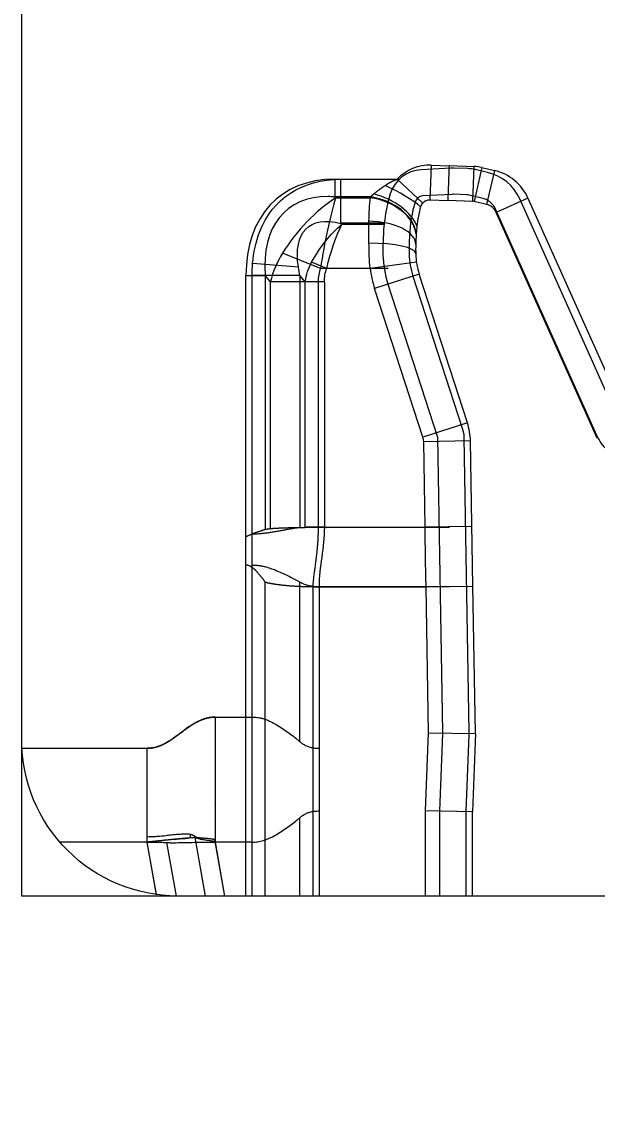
# Model space of a CAD drawing. Header units: millimetres. Extents: x 117382 to 126876, y -1151 to 1280.
# Drawn here: x 121163.3 to 121181.76, y 696.93 to 731.85 of the extents above; entities that cross this region are included whole.
import ezdxf

# ---------------------------------------------------------------- set-up
doc = ezdxf.new("R2010")
doc.units = ezdxf.units.MM
doc.linetypes.add('HIDDEN', pattern=[0])
for name, color, linetype in [('DIE_P', 2, 'Continuous'), ('DIM', 4, 'Continuous'), ('PRESS', 3, 'Continuous'), ('PS_P', 2, 'Continuous')]:
    doc.layers.add(name, color=color, linetype=linetype)
doc.styles.get("Standard").update_dxf_attribs({"font": 'txt.shx', "width": 0.85, "bigfont": 'ctxt.shx'})
doc.dimstyles.new('T-2-WX', dxfattribs={"dimtxt": 2, "dimasz": 2, "dimexe": 0.5, "dimexo": 0.5, "dimgap": 0.5, "dimtad": 1, "dimtxsty": 'Standard', "dimblk": 'OPEN30', "dimcen": 0, "dimazin": 3, "dimtfac": 1, "dimtmove": 0, "dimatfit": 3, "dimldrblk": 'OPEN30', "dimlwd": -1, "dimlwe": -1})

# ---------------------------------------------------------------- blocks, each defined once
blk = doc.blocks.new('*D7612')
at = {"layer": 'Defpoints', "color": 0}
for p in [(121163.304, 874.828), (121253.304, 703.828), (121253.304, 700.321)]:
    blk.add_point(p, dxfattribs=at)
at = {"layer": 'DIM', "color": 0}
blk.add_line((121253.304, 703.328), (121253.304, 697.069), dxfattribs=at)
at = {"layer": 'DIM', "color": 0, "lineweight": 5, "insert": (121251.804, 698.445), "char_height": 2, "attachment_point": 5, "rotation": 90}
blk.add_mtext('90', dxfattribs=at)
blk = doc.blocks.new('_Open30')
blk = doc.blocks.new('*D7613')
at = {"layer": 'Defpoints', "color": 0}
for p in [(121163.304, 874.828), (121253.304, 703.828), (121259.3, 703.828)]:
    blk.add_point(p, dxfattribs=at)
at = {"layer": 'DIM', "color": 0}
blk.add_line((121253.804, 703.828), (121263.442, 703.828), dxfattribs=at)
at = {"layer": 'DIM', "color": 0, "lineweight": 5, "insert": (121261.621, 705.328), "char_height": 2, "attachment_point": 5}
blk.add_mtext('171', dxfattribs=at)
blk = doc.blocks.new('*u7593')
at = {"layer": 'DIE_P', "color": 155, "linetype": 'Continuous', "lineweight": 13}
for p, q in [((-60.481, -66.445), (-60.521, -67.563)), ((-60.481, -66.445), (-59.897, -66.466)), ((-59.896, -66.459), (-59.112, -66.487)), ((-59.112, -66.487), (-59.152, -67.605)), ((-58.852, -66.522), (-59.105, -67.611)), ((-58.852, -66.522), (-58.453, -66.614)), ((-58.453, -66.614), (-58.705, -67.703)), ((-63.571, -66.895), (-63.571, -67.461)), ((-63.571, -66.895), (-61.569, -66.895)), ((-61.569, -66.895), (-60.751, -67.658)), ((-63.571, -67.461), (-63.546, -67.492)), ((-63.355, -67.461), (-63.571, -67.461)), ((-63.546, -67.492), (-62.428, -67.492)), ((-62.419, -67.461), (-63.355, -67.461)), ((-57.376, -67.501), (-58.396, -67.958)), ((-57.376, -67.501), (-54.135, -74.739)), ((-64.029, -69.754), (-65.245, -69.265)), ((-62.441, -69.754), (-64.029, -69.754)), ((-60.955, -69.549), (-62.441, -69.754)), ((-66.42, -69.981), (-65.807, -69.981)), ((-66.42, -78.362), (-66.42, -69.981)), ((-65.638, -70.183), (-65.807, -69.981)), ((-65.807, -69.981), (-65.807, -78.116)), ((-64.105, -70.183), (-65.638, -70.183)), ((-65.638, -78.09), (-65.638, -70.183)), ((-64.105, -70.183), (-64.105, -78.05)), ((-60.866, -69.935), (-62.293, -70.398)), ((-60.745, -75.165), (-62.293, -70.398)), ((-59.319, -74.702), (-60.745, -75.165)), ((-59.221, -75.285), (-60.721, -75.311)), ((-60.674, -78.05), (-60.721, -75.311)), ((-64.105, -78.05), (-60.674, -78.05)), ((-59.175, -78.025), (-60.674, -78.05)), ((-66.42, -89.87), (-66.42, -79.262)), ((-65.807, -89.87), (-65.807, -79.809)), ((-64.275, -79.962), (-60.642, -79.962)), ((-64.275, -79.962), (-64.275, -89.87)), ((-60.642, -79.962), (-59.142, -79.937)), ((-60.562, -84.642), (-60.642, -79.962)), ((-60.659, -87.129), (-60.562, -84.642)), ((-60.659, -89.87), (-60.659, -87.129)), ((-69.292, -89.823), (-69.589, -88.144)), ((-68.059, -87.998), (-67.728, -89.87)), ((-67.426, -88.048), (-67.414, -88.122)), ((-67.414, -88.122), (-67.106, -89.87))]:
    blk.add_line(p, q, dxfattribs=at)
at = {"layer": 'DIE_P', "color": 2, "linetype": 'Continuous', "lineweight": 13}
for p, q in [((-59.937, -67.584), (-60.521, -67.563)), ((-59.152, -67.605), (-59.936, -67.577)), ((-58.705, -67.703), (-59.105, -67.611)), ((-55.155, -75.196), (-58.396, -67.958)), ((-59.319, -74.702), (-60.866, -69.935)), ((-59.142, -79.937), (-59.221, -75.285)), ((-59.062, -84.659), (-59.142, -79.937)), ((-60.562, -84.642), (-59.062, -84.659)), ((-59.062, -84.659), (-59.159, -87.158)), ((-60.659, -87.129), (-59.159, -87.158)), ((-59.159, -89.87), (-59.159, -87.158))]:
    blk.add_line(p, q, dxfattribs=at)
at = {"layer": 'DIE_P', "color": 155, "linetype": 'Continuous', "lineweight": 13}
for centre, radius, start, end in [((-60.532, -67.863), 1.418, 87.9466, 137), ((-59.161, -67.854), 1.368, 76.9669, 87.9466), ((-58.807, -68.142), 1.568, 24.1206, 76.9669), ((-58.726, -69.24), 3.75, 187.8815, 197.9877), ((-61.221, -75.319), 0.5, 0.9747, 17.9877)]:
    blk.add_arc(centre, radius, start, end, dxfattribs=at)
at = {"layer": 'DIE_P', "color": 2, "linetype": 'Continuous', "lineweight": 13}
for centre, radius, start, end in [((-60.532, -67.863), 0.3, 137, 164.793), ((-60.532, -67.863), 0.3, 87.9466, 137), ((-59.161, -67.854), 0.25, 76.9669, 87.9466), ((-58.807, -68.142), 0.45, 24.1206, 76.9669), ((-56.975, -68.829), 3.986, 164.793, 173.8075), ((-54.166, -69.134), 6.812, 173.8075, 175.7565), ((-54.166, -69.134), 6.812, 175.9714, 178.7338), ((-54.166, -69.134), 6.812, 175.7565, 175.9714), ((-54.166, -69.134), 6.812, 178.7338, 181.3315), ((-58.726, -69.24), 2.25, 181.3315, 197.9877), ((-61.221, -75.319), 2, 0.9747, 17.9877)]:
    blk.add_arc(centre, radius, start, end, dxfattribs=at)
at = {"layer": 'DIE_P', "color": 155, "linetype": 'Continuous', "lineweight": 13}
for centre, major_axis, ratio, start_param, end_param in [((-61.198, -72.552, 0), (-4.228, 5.039), 0.60812, 5.811353, 6.910316), ((-62.321, -68.249), (1.391, -0.56), 0.559681, 0.466746, 1.79255), ((-61.96, -67.474), (1.351, -0.653), 0.227975, 0.686721, 1.68053), ((-61.198, -72.552), (-3.915, 4.666), 0.525352, 5.865569, 6.910316), ((-63.546, -69.754), (2.012, 2.552), 0.514913, 0.992356, 1.777755), ((-63.546, -69.754), (0.494, 3.199), 0.147555, 0.808182, 1.59358), ((-61.199, -72.551), (-3.915, 4.665), 0.525381, 5.815613, 5.865514), ((-63.21, -68.25), (-1.594, 0.362), 0.445662, 5.040604, 5.051575), ((-62.428, -68.552), (1.447, -0.394), 0.694371, 0.277621, 1.757535), ((-62.419, -68.522), (1.438, -0.428), 0.691941, 0.306112, 1.773955), ((-62.475, -68.95), (1.5, -0.033), 0.472787, 0, 1.581246), ((-62.475, -69.327), (1.5, 0.035), 0.251158, 0, 1.564958), ((-62.539, -70.954), (2.451, 2.057), 0.996729, 1.884366, 2.197931), ((-62.539, -70.954), (-1.268, 1.512), 0.60812, 0.313565, 0.627131)]:
    blk.add_ellipse(centre, major_axis=major_axis, ratio=ratio, start_param=start_param, end_param=end_param, dxfattribs=at)
for points, degree, knots in [([(-59.937, -67.584), (-59.934, -67.514), (-59.931, -67.435), (-59.925, -67.266), (-59.922, -67.174), (-59.915, -66.982), (-59.911, -66.882), (-59.904, -66.676), (-59.9, -66.571), (-59.897, -66.466)], 3, [0, 0, 0, 0, 0.25, 0.25, 0.5, 0.5, 0.75, 0.75, 1, 1, 1, 1]), ([(-61.96, -67.097), (-61.955, -67.093), (-61.945, -67.086), (-61.93, -67.076), (-61.914, -67.065), (-61.898, -67.055), (-61.882, -67.045), (-61.865, -67.034), (-61.848, -67.024), (-61.83, -67.014), (-61.812, -67.005), (-61.794, -66.995), (-61.775, -66.985), (-61.756, -66.976), (-61.737, -66.966), (-61.717, -66.957), (-61.697, -66.948), (-61.677, -66.939), (-61.656, -66.93), (-61.635, -66.921), (-61.613, -66.912), (-61.591, -66.904), (-61.576, -66.898), (-61.569, -66.895)], 3, [0, 0, 0, 0, 0.041956, 0.084415, 0.127389, 0.170888, 0.214924, 0.259507, 0.304647, 0.350355, 0.396639, 0.443508, 0.490972, 0.539039, 0.587716, 0.637012, 0.686934, 0.737489, 0.788685, 0.840527, 0.893023, 0.946179, 1, 1, 1, 1]), ([(-62.419, -67.461), (-62.417, -67.459), (-62.413, -67.454), (-62.406, -67.447), (-62.399, -67.44), (-62.392, -67.432), (-62.385, -67.424), (-62.377, -67.417), (-62.368, -67.409), (-62.36, -67.401), (-62.351, -67.392), (-62.341, -67.384), (-62.332, -67.375), (-62.325, -67.369), (-62.321, -67.366)], 3, [0, 0, 0, 0, 0.073011, 0.147804, 0.22441, 0.302861, 0.383187, 0.465414, 0.549568, 0.635671, 0.723746, 0.813813, 0.905892, 1, 1, 1, 1]), ([(-62.321, -67.366), (-62.316, -67.362), (-62.305, -67.352), (-62.287, -67.337), (-62.267, -67.322), (-62.247, -67.306), (-62.225, -67.289), (-62.203, -67.272), (-62.179, -67.254), (-62.159, -67.239), (-62.143, -67.228), (-62.133, -67.22), (-62.121, -67.212), (-62.109, -67.203), (-62.095, -67.194), (-62.081, -67.184), (-62.066, -67.173), (-62.051, -67.162), (-62.034, -67.15), (-62.017, -67.137), (-61.999, -67.124), (-61.98, -67.111), (-61.967, -67.102), (-61.96, -67.097)], 3, [0, 0, 0, 0, 0.051338, 0.105197, 0.1616, 0.22057, 0.282124, 0.346279, 0.413049, 0.482447, 0.509535, 0.538742, 0.570069, 0.603516, 0.639083, 0.676772, 0.716581, 0.758512, 0.802566, 0.848741, 0.897038, 0.947458, 1, 1, 1, 1]), ([(-62.475, -68.241), (-62.474, -68.102), (-62.47, -67.97), (-62.455, -67.721), (-62.444, -67.603), (-62.428, -67.492)], 3, [0, 0, 0, 0, 0.5, 0.5, 1, 1, 1, 1]), ([(-62.475, -68.95), (-62.477, -68.826), (-62.478, -68.705), (-62.478, -68.468), (-62.477, -68.353), (-62.475, -68.241)], 3, [0, 0, 0, 0, 0.5, 0.5, 1, 1, 1, 1]), ([(-66.424, -78.361), (-66.421, -78.359), (-66.414, -78.354), (-66.403, -78.348), (-66.393, -78.341), (-66.382, -78.335), (-66.371, -78.33), (-66.361, -78.324), (-66.35, -78.319), (-66.34, -78.314), (-66.325, -78.307), (-66.306, -78.299), (-66.282, -78.289), (-66.259, -78.279), (-66.235, -78.269), (-66.21, -78.259), (-66.186, -78.25), (-66.164, -78.241), (-66.145, -78.233), (-66.13, -78.227), (-66.119, -78.223), (-66.113, -78.22), (-66.108, -78.218), (-66.1, -78.215), (-66.086, -78.211), (-66.065, -78.204), (-66.039, -78.196), (-66.01, -78.187), (-65.982, -78.178), (-65.954, -78.169), (-65.927, -78.16), (-65.901, -78.151), (-65.876, -78.142), (-65.851, -78.133), (-65.83, -78.125), (-65.815, -78.119), (-65.809, -78.117), (-65.807, -78.116)], 3, [0, 0, 0, 0, 0.01673, 0.03329, 0.049686, 0.065921, 0.082001, 0.09793, 0.113714, 0.129357, 0.144866, 0.179164, 0.213865, 0.24897, 0.284484, 0.320409, 0.356748, 0.391825, 0.421059, 0.444191, 0.461221, 0.470019, 0.473804, 0.484549, 0.506176, 0.538693, 0.581813, 0.628219, 0.674709, 0.721284, 0.767945, 0.81469, 0.861521, 0.908437, 0.957745, 0.987331, 1, 1, 1, 1]), ([(-65.638, -78.09), (-65.633, -78.09), (-65.624, -78.089), (-65.61, -78.088), (-65.596, -78.087), (-65.582, -78.086), (-65.568, -78.086), (-65.554, -78.085), (-65.539, -78.084), (-65.525, -78.083), (-65.51, -78.082), (-65.495, -78.081), (-65.48, -78.08), (-65.465, -78.08), (-65.45, -78.079), (-65.434, -78.078), (-65.418, -78.077), (-65.403, -78.077), (-65.387, -78.076), (-65.371, -78.075), (-65.355, -78.074), (-65.338, -78.074), (-65.322, -78.073), (-65.305, -78.072), (-65.289, -78.071), (-65.272, -78.071), (-65.255, -78.07), (-65.238, -78.069), (-65.221, -78.069), (-65.204, -78.068), (-65.186, -78.068), (-65.169, -78.067), (-65.151, -78.066), (-65.134, -78.066), (-65.116, -78.065), (-65.098, -78.065), (-65.08, -78.064), (-65.062, -78.063), (-65.044, -78.063), (-65.026, -78.062), (-65.008, -78.062), (-64.989, -78.061), (-64.971, -78.061), (-64.952, -78.06), (-64.933, -78.06), (-64.915, -78.059), (-64.896, -78.059), (-64.877, -78.059), (-64.858, -78.058), (-64.839, -78.058), (-64.82, -78.057), (-64.801, -78.057), (-64.782, -78.057), (-64.762, -78.056), (-64.743, -78.056), (-64.724, -78.056), (-64.704, -78.055), (-64.685, -78.055), (-64.665, -78.055), (-64.645, -78.054), (-64.626, -78.054), (-64.606, -78.054), (-64.586, -78.053), (-64.567, -78.053), (-64.547, -78.053), (-64.527, -78.053), (-64.507, -78.052), (-64.487, -78.052), (-64.467, -78.052), (-64.447, -78.052), (-64.427, -78.052), (-64.407, -78.051), (-64.387, -78.051), (-64.367, -78.051), (-64.347, -78.051), (-64.327, -78.051), (-64.307, -78.051), (-64.287, -78.051), (-64.267, -78.051), (-64.246, -78.05), (-64.226, -78.05), (-64.206, -78.05), (-64.186, -78.05), (-64.166, -78.05), (-64.146, -78.05), (-64.126, -78.05), (-64.112, -78.05), (-64.105, -78.05)], 3, [0, 0, 0, 0, 0.012004, 0.024003, 0.035995, 0.047982, 0.059963, 0.071939, 0.083908, 0.095872, 0.10783, 0.119782, 0.131729, 0.14367, 0.155605, 0.167534, 0.179457, 0.191375, 0.203287, 0.215193, 0.227094, 0.238988, 0.250877, 0.262761, 0.274638, 0.28651, 0.298376, 0.310237, 0.322091, 0.33394, 0.345784, 0.357621, 0.369453, 0.381279, 0.3931, 0.404915, 0.416724, 0.428527, 0.440325, 0.452117, 0.463903, 0.475684, 0.487459, 0.499228, 0.510992, 0.52275, 0.534503, 0.546249, 0.55799, 0.569726, 0.581456, 0.59318, 0.604898, 0.616611, 0.628319, 0.64002, 0.651716, 0.663407, 0.675092, 0.686771, 0.698444, 0.710112, 0.721775, 0.733432, 0.745083, 0.756728, 0.768368, 0.780003, 0.791632, 0.803255, 0.814872, 0.826485, 0.838091, 0.849692, 0.861288, 0.872877, 0.884462, 0.89604, 0.907614, 0.919181, 0.930743, 0.9423, 0.953851, 0.965397, 0.976937, 0.988471, 1, 1, 1, 1]), ([(-64.105, -78.05), (-64.105, -78.06), (-64.105, -78.079), (-64.105, -78.107), (-64.106, -78.136), (-64.106, -78.166), (-64.107, -78.195), (-64.107, -78.225), (-64.108, -78.255), (-64.109, -78.285), (-64.11, -78.316), (-64.112, -78.346), (-64.113, -78.377), (-64.115, -78.409), (-64.116, -78.44), (-64.118, -78.472), (-64.12, -78.504), (-64.122, -78.536), (-64.125, -78.568), (-64.127, -78.601), (-64.13, -78.634), (-64.132, -78.667), (-64.135, -78.701), (-64.138, -78.735), (-64.141, -78.769), (-64.145, -78.803), (-64.148, -78.837), (-64.152, -78.872), (-64.155, -78.907), (-64.159, -78.942), (-64.163, -78.977), (-64.167, -79.013), (-64.172, -79.049), (-64.176, -79.085), (-64.181, -79.121), (-64.185, -79.158), (-64.192, -79.206), (-64.2, -79.266), (-64.209, -79.337), (-64.219, -79.409), (-64.229, -79.48), (-64.239, -79.552), (-64.247, -79.61), (-64.252, -79.654), (-64.256, -79.684), (-64.259, -79.715), (-64.263, -79.748), (-64.266, -79.781), (-64.268, -79.815), (-64.271, -79.848), (-64.273, -79.88), (-64.274, -79.909), (-64.275, -79.937), (-64.275, -79.954), (-64.275, -79.962)], 3, [0, 0, 0, 0, 0.01472, 0.029571, 0.044555, 0.059673, 0.074925, 0.090313, 0.105837, 0.121497, 0.137295, 0.153232, 0.169307, 0.185522, 0.201876, 0.218372, 0.235008, 0.251786, 0.268706, 0.285768, 0.302973, 0.32032, 0.337809, 0.355442, 0.373218, 0.391137, 0.409198, 0.427402, 0.445749, 0.464238, 0.482868, 0.50164, 0.520554, 0.539609, 0.558806, 0.578146, 0.59763, 0.635091, 0.672677, 0.71039, 0.748234, 0.786212, 0.824312, 0.839555, 0.855316, 0.871596, 0.888396, 0.905719, 0.923567, 0.941301, 0.957807, 0.973088, 0.987151, 1, 1, 1, 1]), ([(-60.642, -79.962), (-60.642, -79.942), (-60.643, -79.922), (-60.644, -79.882), (-60.646, -79.822), (-60.647, -79.762), (-60.65, -79.642), (-60.652, -79.563), (-60.657, -79.324), (-60.66, -79.166), (-60.664, -78.849), (-60.667, -78.69), (-60.67, -78.451), (-60.671, -78.331), (-60.673, -78.191), (-60.674, -78.121), (-60.674, -78.09), (-60.674, -78.07), (-60.674, -78.06), (-60.674, -78.05)], 3, [0, 0, 0, 0, 0.03125, 0.03125, 0.0625, 0.125, 0.125, 0.25, 0.25, 0.5, 0.5, 0.75, 0.75, 0.875, 0.9375, 0.96875, 0.984375, 0.984375, 1, 1, 1, 1]), ([(-65.807, -79.808), (-65.812, -79.8), (-65.822, -79.785), (-65.837, -79.762), (-65.853, -79.739), (-65.869, -79.717), (-65.886, -79.694), (-65.903, -79.671), (-65.921, -79.649), (-65.939, -79.627), (-65.957, -79.604), (-65.976, -79.582), (-65.995, -79.56), (-66.015, -79.538), (-66.034, -79.516), (-66.055, -79.494), (-66.075, -79.473), (-66.092, -79.455), (-66.105, -79.442), (-66.114, -79.432), (-66.123, -79.424), (-66.132, -79.415), (-66.141, -79.407), (-66.15, -79.399), (-66.159, -79.391), (-66.168, -79.383), (-66.176, -79.376), (-66.185, -79.368), (-66.194, -79.361), (-66.203, -79.355), (-66.211, -79.348), (-66.22, -79.342), (-66.228, -79.336), (-66.237, -79.33), (-66.245, -79.325), (-66.253, -79.319), (-66.262, -79.314), (-66.27, -79.309), (-66.278, -79.305), (-66.286, -79.3), (-66.294, -79.296), (-66.302, -79.292), (-66.31, -79.289), (-66.318, -79.285), (-66.326, -79.282), (-66.333, -79.279), (-66.341, -79.277), (-66.349, -79.274), (-66.356, -79.272), (-66.363, -79.27), (-66.371, -79.268), (-66.378, -79.267), (-66.385, -79.265), (-66.392, -79.264), (-66.399, -79.263), (-66.406, -79.263), (-66.413, -79.262), (-66.417, -79.262), (-66.42, -79.262)], 3, [0, 0, 0, 0, 0.035888, 0.071707, 0.107458, 0.143141, 0.178756, 0.214303, 0.249782, 0.285193, 0.320538, 0.355814, 0.391024, 0.426166, 0.461242, 0.496251, 0.531193, 0.566068, 0.581158, 0.596004, 0.610607, 0.624968, 0.639088, 0.65297, 0.666613, 0.68002, 0.693193, 0.706132, 0.718841, 0.731319, 0.743571, 0.755597, 0.7674, 0.778982, 0.790346, 0.801493, 0.812428, 0.823153, 0.833671, 0.843985, 0.854099, 0.864016, 0.873741, 0.883277, 0.892629, 0.901802, 0.9108, 0.919629, 0.928295, 0.936802, 0.945158, 0.953369, 0.961442, 0.969384, 0.977202, 0.984906, 0.992502, 1, 1, 1, 1]), ([(-64.275, -79.962), (-64.289, -79.962), (-64.318, -79.962), (-64.361, -79.962), (-64.404, -79.961), (-64.447, -79.961), (-64.49, -79.96), (-64.533, -79.959), (-64.575, -79.957), (-64.618, -79.956), (-64.66, -79.954), (-64.702, -79.953), (-64.744, -79.951), (-64.785, -79.949), (-64.826, -79.946), (-64.867, -79.944), (-64.908, -79.941), (-64.948, -79.938), (-64.988, -79.935), (-65.027, -79.932), (-65.066, -79.929), (-65.105, -79.925), (-65.142, -79.921), (-65.177, -79.918), (-65.211, -79.914), (-65.243, -79.911), (-65.274, -79.907), (-65.304, -79.904), (-65.333, -79.901), (-65.361, -79.897), (-65.388, -79.894), (-65.415, -79.89), (-65.44, -79.887), (-65.464, -79.884), (-65.487, -79.88), (-65.51, -79.877), (-65.531, -79.874), (-65.552, -79.871), (-65.572, -79.867), (-65.59, -79.864), (-65.609, -79.861), (-65.626, -79.858), (-65.642, -79.854), (-65.658, -79.851), (-65.673, -79.848), (-65.687, -79.845), (-65.701, -79.842), (-65.714, -79.839), (-65.726, -79.836), (-65.737, -79.833), (-65.748, -79.83), (-65.758, -79.827), (-65.767, -79.824), (-65.776, -79.821), (-65.784, -79.818), (-65.792, -79.815), (-65.799, -79.812), (-65.804, -79.81), (-65.806, -79.809)], 3, [0, 0, 0, 0, 0.024657, 0.049289, 0.073896, 0.098478, 0.123036, 0.147571, 0.172083, 0.196572, 0.221039, 0.245484, 0.269908, 0.29431, 0.318692, 0.343055, 0.367397, 0.39172, 0.416025, 0.440311, 0.46458, 0.488831, 0.513065, 0.534995, 0.556452, 0.577436, 0.597946, 0.617984, 0.637549, 0.656642, 0.675261, 0.693408, 0.711083, 0.728285, 0.745015, 0.761273, 0.777059, 0.792373, 0.807215, 0.821585, 0.835484, 0.848912, 0.861869, 0.874356, 0.886371, 0.897917, 0.908993, 0.9196, 0.929737, 0.939407, 0.948608, 0.957343, 0.965611, 0.973414, 0.980753, 0.987629, 0.994044, 1, 1, 1, 1]), ([(-69.589, -85.134), (-69.44, -85.134), (-69.289, -85.091), (-69.156, -85.053), (-69.013, -84.978), (-68.895, -84.916), (-68.752, -84.818), (-68.668, -84.759), (-68.333, -84.509), (-68.247, -84.45), (-68.106, -84.353), (-67.986, -84.29), (-67.845, -84.216), (-67.71, -84.177), (-67.561, -84.134), (-67.411, -84.134)], 2, [0, 0, 0, 0.125, 0.125, 0.25, 0.25, 0.375, 0.375, 0.5, 0.625, 0.625, 0.75, 0.75, 0.875, 0.875, 1, 1, 1]), ([(-67.411, -84.134), (-67.411, -86.45), (-67.411, -86.653), (-67.41, -87.35), (-67.411, -88.046)], 2, [0, 0, 0, 0.517039, 0.517039, 1, 1, 1]), ([(-69.589, -87.968), (-69.589, -87.861), (-69.589, -87.758), (-69.589, -87.558), (-69.589, -87.462), (-69.589, -87.276), (-69.589, -87.187), (-69.589, -87.017), (-69.589, -86.935), (-69.589, -86.777), (-69.589, -86.702), (-69.589, -86.556), (-69.589, -86.487), (-69.589, -86.352), (-69.589, -86.287), (-69.589, -86.162), (-69.589, -86.042), (-69.589, -85.931), (-69.589, -85.825), (-69.589, -85.774), (-69.589, -85.676), (-69.589, -85.63), (-69.589, -85.543), (-69.589, -85.502), (-69.589, -85.425), (-69.589, -85.389), (-69.589, -85.324), (-69.589, -85.294), (-69.589, -85.24), (-69.589, -85.215), (-69.589, -85.172), (-69.589, -85.152), (-69.589, -85.134)], 3, [0, 0, 0, 0, 0.0625, 0.0625, 0.125, 0.125, 0.1875, 0.1875, 0.25, 0.25, 0.3125, 0.3125, 0.375, 0.375, 0.4375, 0.4375, 0.5, 0.5625, 0.5625, 0.625, 0.625, 0.6875, 0.6875, 0.75, 0.75, 0.8125, 0.8125, 0.875, 0.875, 0.9375, 0.9375, 1, 1, 1, 1]), ([(-68.716, -88.054), (-68.723, -88.055), (-68.736, -88.056), (-68.756, -88.058), (-68.777, -88.06), (-68.797, -88.062), (-68.817, -88.064), (-68.837, -88.066), (-68.857, -88.068), (-68.878, -88.07), (-68.898, -88.072), (-68.918, -88.074), (-68.938, -88.076), (-68.958, -88.078), (-68.978, -88.08), (-68.998, -88.082), (-69.017, -88.084), (-69.037, -88.086), (-69.057, -88.088), (-69.076, -88.09), (-69.096, -88.093), (-69.115, -88.095), (-69.135, -88.097), (-69.154, -88.099), (-69.173, -88.101), (-69.193, -88.103), (-69.212, -88.105), (-69.231, -88.106), (-69.25, -88.108), (-69.268, -88.11), (-69.287, -88.112), (-69.306, -88.114), (-69.324, -88.116), (-69.343, -88.118), (-69.361, -88.12), (-69.379, -88.122), (-69.397, -88.124), (-69.415, -88.126), (-69.433, -88.128), (-69.451, -88.129), (-69.468, -88.131), (-69.486, -88.133), (-69.503, -88.135), (-69.521, -88.137), (-69.538, -88.139), (-69.555, -88.14), (-69.572, -88.142), (-69.583, -88.143), (-69.589, -88.144)], 3, [0, 0, 0, 0, 0.024882, 0.049624, 0.074227, 0.09869, 0.123013, 0.147196, 0.17124, 0.195144, 0.218909, 0.242534, 0.266019, 0.289364, 0.31257, 0.335636, 0.358562, 0.381349, 0.403996, 0.426503, 0.448871, 0.471099, 0.493187, 0.515136, 0.536945, 0.558614, 0.580144, 0.601534, 0.622784, 0.643895, 0.664866, 0.685697, 0.706388, 0.72694, 0.747352, 0.767625, 0.787758, 0.807751, 0.827604, 0.847318, 0.866892, 0.886327, 0.905621, 0.924777, 0.943792, 0.962668, 0.981404, 1, 1, 1, 1]), ([(-68.213, -88.008), (-68.219, -88.009), (-68.23, -88.01), (-68.246, -88.011), (-68.263, -88.012), (-68.281, -88.014), (-68.304, -88.016), (-68.335, -88.018), (-68.372, -88.022), (-68.409, -88.025), (-68.447, -88.028), (-68.485, -88.032), (-68.523, -88.035), (-68.562, -88.039), (-68.6, -88.043), (-68.639, -88.046), (-68.677, -88.05), (-68.703, -88.053), (-68.716, -88.054)], 3, [0, 0, 0, 0, 0.036496, 0.07331, 0.110443, 0.147894, 0.185663, 0.263414, 0.340422, 0.416685, 0.492204, 0.566979, 0.64101, 0.714296, 0.786839, 0.858637, 0.92969, 1, 1, 1, 1])]:
    blk.add_open_spline(points, degree=degree, knots=knots, dxfattribs=at)
for points, degree in [([(-62.428, -67.492), (-62.425, -67.481), (-62.422, -67.471), (-62.419, -67.461)], 3), ([(-62.441, -69.754), (-62.451, -69.618), (-62.466, -69.348), (-62.474, -69.082), (-62.475, -68.95)], 3), ([(-65.807, -78.118), (-65.638, -78.09)], 1), ([(-66.42, -79.262), (-66.42, -78.362)], 1), ([(-73.601, -85.134), (-69.589, -85.134)], 1), ([(-69.589, -88.144), (-69.589, -88.085), (-69.589, -88.026), (-69.589, -87.968)], 3), ([(-69.589, -88.144), (-72.387, -88.144)], 1), ([(-68.213, -87.999), (-68.213, -88.002), (-68.213, -88.005), (-68.213, -88.008)], 3)]:
    blk.add_open_spline(points, degree=degree, dxfattribs=at)
at = {"layer": 'DIE_P', "color": 2, "linetype": 'Continuous', "lineweight": 13}
for points, knots in [([(-69.588, -87.968), (-69.515, -87.965), (-69.445, -87.963), (-69.342, -87.959), (-69.308, -87.958), (-69.243, -87.955), (-69.21, -87.953), (-69.115, -87.945), (-69.053, -87.938), (-68.931, -87.922), (-68.871, -87.914), (-68.755, -87.901), (-68.699, -87.896), (-68.618, -87.89), (-68.592, -87.887), (-68.541, -87.884), (-68.516, -87.882), (-68.466, -87.878), (-68.442, -87.876), (-68.394, -87.874), (-68.37, -87.873), (-68.299, -87.874), (-68.256, -87.878), (-68.217, -87.886)], [0, 0, 0, 0, 0.125, 0.125, 0.1875, 0.1875, 0.25, 0.25, 0.375, 0.375, 0.5, 0.5, 0.625, 0.625, 0.6875, 0.6875, 0.75, 0.75, 0.8125, 0.8125, 0.875, 0.875, 1, 1, 1, 1]), ([(-68.217, -87.886), (-68.215, -87.895), (-68.212, -87.904), (-68.209, -87.923), (-68.208, -87.932), (-68.208, -87.951), (-68.209, -87.96), (-68.211, -87.973), (-68.211, -87.979), (-68.212, -87.988), (-68.212, -87.993), (-68.213, -87.999)], [0, 0, 0, 0, 0.262586, 0.262586, 0.525173, 0.525173, 0.787759, 0.787759, 0.919052, 0.919052, 1, 1, 1, 1]), ([(-68.217, -87.886), (-68.202, -87.888), (-68.188, -87.892), (-68.169, -87.897), (-68.162, -87.899), (-68.15, -87.903), (-68.144, -87.905), (-68.127, -87.912), (-68.117, -87.917), (-68.098, -87.927), (-68.09, -87.932), (-68.076, -87.942), (-68.07, -87.946), (-68.061, -87.952), (-68.058, -87.954), (-68.053, -87.958), (-68.049, -87.961), (-68.042, -87.966), (-68.038, -87.968), (-68.032, -87.972), (-68.029, -87.974), (-68.022, -87.978), (-68.018, -87.979), (-68.012, -87.982), (-68.009, -87.983), (-68.002, -87.985), (-67.999, -87.986), (-67.993, -87.988), (-67.987, -87.989), (-67.98, -87.99), (-67.974, -87.991), (-67.97, -87.992), (-67.961, -87.993), (-67.954, -87.995), (-67.949, -87.996)], [0, 0, 0, 0, 0.0625, 0.0625, 0.09375, 0.09375, 0.125, 0.125, 0.1875, 0.1875, 0.25, 0.25, 0.3125, 0.3125, 0.34375, 0.34375, 0.375, 0.40625, 0.4375, 0.4375, 0.5, 0.5, 0.5625, 0.5625, 0.625, 0.625, 0.6875, 0.6875, 0.75, 0.8125, 0.8125, 0.875, 0.875, 1, 1, 1, 1]), ([(-68.716, -88.054), (-68.67, -88.048), (-68.625, -88.042), (-68.559, -88.034), (-68.537, -88.032), (-68.495, -88.028), (-68.474, -88.027), (-68.432, -88.025), (-68.4, -88.023), (-68.369, -88.021), (-68.349, -88.018), (-68.339, -88.017), (-68.289, -88.009), (-68.25, -88.001), (-68.213, -87.999)], [0, 0, 0, 0, 0.25, 0.25, 0.375, 0.375, 0.5, 0.5, 0.625, 0.6875, 0.6875, 0.75, 0.75, 1, 1, 1, 1]), ([(-68.066, -87.998), (-68.071, -87.998), (-68.081, -87.999), (-68.096, -88), (-68.112, -88.001), (-68.128, -88.002), (-68.144, -88.003), (-68.161, -88.004), (-68.178, -88.006), (-68.196, -88.007), (-68.207, -88.008), (-68.213, -88.008)], [0, 0, 0, 0, 0.106582, 0.214297, 0.323143, 0.433122, 0.544233, 0.656477, 0.769852, 0.88436, 1, 1, 1, 1]), ([(-67.414, -88.122), (-67.427, -88.122), (-67.439, -88.122), (-67.452, -88.122), (-67.454, -88.122), (-67.456, -88.122), (-67.456, -88.122), (-67.456, -88.122), (-67.457, -88.122), (-67.458, -88.122), (-67.462, -88.121), (-67.466, -88.12), (-67.475, -88.118), (-67.493, -88.115), (-67.511, -88.112), (-67.535, -88.109), (-67.547, -88.107), (-67.606, -88.098), (-67.652, -88.092), (-67.721, -88.081), (-67.743, -88.077), (-67.788, -88.07), (-67.831, -88.062), (-67.872, -88.053), (-67.912, -88.045), (-67.931, -88.04), (-67.95, -88.035)], [0, 0, 0, 0, 0.0625, 0.0625, 0.070312, 0.071289, 0.071289, 0.072266, 0.072266, 0.074219, 0.078125, 0.09375, 0.09375, 0.125, 0.1875, 0.1875, 0.25, 0.25, 0.5, 0.5, 0.625, 0.625, 0.75, 0.875, 0.875, 1, 1, 1, 1]), ([(-67.949, -87.996), (-67.94, -87.998), (-67.931, -87.999), (-67.912, -88), (-67.902, -88), (-67.883, -88.002), (-67.872, -88.002), (-67.852, -88.004), (-67.841, -88.005), (-67.821, -88.007), (-67.81, -88.008), (-67.79, -88.01), (-67.78, -88.01), (-67.748, -88.013), (-67.727, -88.014), (-67.693, -88.017), (-67.682, -88.018), (-67.659, -88.02), (-67.647, -88.022), (-67.613, -88.025), (-67.59, -88.028), (-67.556, -88.032), (-67.544, -88.034), (-67.521, -88.037), (-67.509, -88.039), (-67.495, -88.041), (-67.492, -88.041), (-67.486, -88.042), (-67.483, -88.042), (-67.474, -88.043), (-67.456, -88.045), (-67.434, -88.046), (-67.418, -88.046)], [0, 0, 0, 0, 0.0625, 0.0625, 0.125, 0.125, 0.1875, 0.1875, 0.25, 0.25, 0.3125, 0.3125, 0.375, 0.375, 0.5, 0.5, 0.5625, 0.5625, 0.625, 0.625, 0.75, 0.75, 0.8125, 0.8125, 0.875, 0.875, 0.890625, 0.890625, 0.90625, 0.90625, 0.9375, 1, 1, 1, 1])]:
    blk.add_open_spline(points, degree=3, knots=knots, dxfattribs=at)
for points in [[(-67.95, -88.03), (-67.992, -88.02), (-68.031, -88.01), (-68.066, -87.999)], [(-67.949, -87.996), (-67.947, -88.008), (-67.946, -88.02), (-67.944, -88.033)]]:
    blk.add_open_spline(points, degree=3, dxfattribs=at)

msp = doc.modelspace()

# ---------------------------------------------------------------- linework, layer by layer
at = {"layer": 'DIE_P', "lineweight": 5}
for p, q in [((121173.54, 726.803), (121175.303, 726.803)), ((121173.54, 725.389), (121173.54, 726.803)), ((121173.54, 726.803), (121175.303, 726.803)), ((121173.54, 725.389), (121173.54, 726.803)), ((121175.303, 726.803), (121175.408, 726.803)), ((121175.303, 726.803), (121175.408, 726.803)), ((121174.924, 725.389), (121173.54, 725.389)), ((121173.54, 725.389), (121173.566, 725.358)), ((121174.924, 725.389), (121173.54, 725.389)), ((121173.54, 725.389), (121173.566, 725.358)), ((121173.566, 725.358), (121174.92, 725.358)), ((121173.566, 725.358), (121174.92, 725.358)), ((121172.174, 723.979), (121170.708, 724.103)), ((121172.174, 723.979), (121170.708, 724.103)), ((121173.083, 723.944), (121172.596, 724.14)), ((121173.083, 723.944), (121172.596, 724.14)), ((121175.056, 723.944), (121173.083, 723.944)), ((121175.056, 723.944), (121173.083, 723.944)), ((121170.692, 715.436), (121170.692, 723.717)), ((121172.224, 723.717), (121170.692, 723.717)), ((121170.692, 715.436), (121170.692, 723.717)), ((121172.224, 723.717), (121170.692, 723.717)), ((121172.224, 723.717), (121172.224, 715.638)), ((121172.393, 723.515), (121172.224, 723.717)), ((121172.224, 723.717), (121172.224, 715.638)), ((121172.393, 723.515), (121172.224, 723.717)), ((121172.393, 715.648), (121172.393, 723.515)), ((121173.006, 723.515), (121172.393, 723.515)), ((121172.393, 715.648), (121172.393, 723.515)), ((121173.006, 723.515), (121172.393, 723.515)), ((121173.006, 723.515), (121173.006, 715.648)), ((121173.006, 723.515), (121173.006, 715.648)), ((121172.224, 715.638), (121172.393, 715.648)), ((121172.224, 715.638), (121172.393, 715.648)), ((121170.692, 714.436), (121170.692, 715.436)), ((121170.692, 714.436), (121170.692, 715.436)), ((121170.692, 709.564), (121170.692, 714.436)), ((121170.692, 709.564), (121170.692, 714.436)), ((121172.224, 708.779), (121172.224, 713.89)), ((121172.224, 708.779), (121172.224, 713.89)), ((121172.837, 713.736), (121172.837, 708.564)), ((121172.837, 713.736), (121172.837, 708.564)), ((121169.501, 709.564), (121170.692, 709.564)), ((121169.501, 709.564), (121169.501, 705.554)), ((121169.501, 709.564), (121170.692, 709.564)), ((121169.501, 709.564), (121169.501, 705.554)), ((121170.692, 705.554), (121170.692, 709.564)), ((121170.692, 705.554), (121170.692, 709.564)), ((121163.311, 708.564), (121167.323, 708.564)), ((121163.311, 708.564), (121167.323, 708.564)), ((121172.837, 708.564), (121172.837, 706.554)), ((121172.837, 708.564), (121172.837, 706.554)), ((121172.837, 706.554), (121172.837, 703.828)), ((121172.837, 706.554), (121172.837, 703.828)), ((121172.224, 703.828), (121172.224, 706.339)), ((121172.224, 703.828), (121172.224, 706.339)), ((121167.323, 705.554), (121164.524, 705.554)), ((121167.323, 705.554), (121164.524, 705.554)), ((121167.622, 703.862), (121167.323, 705.554)), ((121167.622, 703.862), (121167.323, 705.554)), ((121167.948, 705.542), (121168.25, 703.828)), ((121167.948, 705.542), (121168.25, 703.828)), ((121170.692, 705.554), (121169.501, 705.554)), ((121169.501, 705.554), (121169.805, 703.828)), ((121170.692, 705.554), (121169.501, 705.554)), ((121169.501, 705.554), (121169.805, 703.828)), ((121170.692, 703.828), (121170.692, 705.554)), ((121170.692, 703.828), (121170.692, 705.554))]:
    msp.add_line(p, q, dxfattribs=at)
at = {"layer": 'DIE_P', "color": 1, "linetype": 'Continuous', "lineweight": 5}
msp.add_lwpolyline([(121243.304, 874.832, -0.414214), (121253.304, 864.832), (121253.304, 708.828, -0.414214), (121248.304, 703.828), (121168.304, 703.828, -0.414214), (121163.304, 708.828), (121163.304, 869.832, -0.414214), (121168.304, 874.832)], format="xyb", close=True, dxfattribs=at)
at = {"layer": 'DIE_P', "color": 6, "linetype": 'Continuous', "lineweight": 5, "ltscale": 0.15}
for points in [[(121182.515, 718.931), (121179.274, 726.17, 0.234761), (121178.243, 727.018), (121177.844, 727.11, 0.047945), (121177.597, 727.143), (121177.174, 727.158, 0.022085), (121177.059, 727.157), (121176.112, 727.107, 0.314664), (121175.118, 726.333, 0.065659), (121174.898, 725.034, 0.020777), (121174.886, 724.381, 0.072804), (121175.047, 723.439), (121176.638, 718.537), (121176.799, 709.071, -0.013966), (121176.799, 709.031), (121176.703, 706.56), (121176.703, 703.828)], [(121182.078, 718.115, -0.094488), (121181.748, 718.588), (121178.507, 725.826, 0.234761), (121178.053, 726.2), (121177.654, 726.292, 0.047945), (121177.567, 726.303), (121177.144, 726.319, 0.022085), (121177.103, 726.318), (121176.156, 726.269, 0.314664), (121175.921, 726.085, 0.066233), (121175.737, 724.994, 0.021131), (121175.726, 724.401, 0.072804), (121175.846, 723.698), (121177.428, 718.825, -0.07437), (121177.478, 718.522), (121177.639, 709.085, -0.013966), (121177.638, 708.999), (121177.543, 706.544), (121177.543, 703.828)]]:
    msp.add_lwpolyline(points, format="xyb", dxfattribs=at)
at = {"layer": 'DIE_P', "lineweight": 5, "extrusion": (1.78223e-11, 1.77709e-15, -1)}
msp.add_ellipse((121175.913, 721.146), major_axis=(-4.228, 5.039), ratio=0.60812, start_param=5.958891, end_param=6.755018, dxfattribs=at)
msp.add_ellipse((121175.913, 721.146), major_axis=(-4.228, 5.039), ratio=0.60812, start_param=5.958891, end_param=6.755018, dxfattribs=at)
at = {"layer": 'DIE_P', "lineweight": 5, "extrusion": (0, -4.44089e-16, -1)}
for centre, major_axis, ratio, start_param, end_param in [((121175.913, 721.146), (-3.446, 4.107), 0.373037, 5.73424, 6.755018), ((121175.913, 721.146), (-3.446, 4.107), 0.373037, 5.73424, 6.755018), ((121175.913, 721.146), (-3.446, 4.107), 0.373037, 5.656054, 5.73424), ((121175.913, 721.146), (-3.446, 4.107), 0.373037, 5.656054, 5.73424), ((121174.573, 722.744), (-1.581, 1.884), 0.813078, 5.656054, 5.96962), ((121174.573, 722.744), (-1.581, 1.884), 0.813078, 5.656054, 5.96962)]:
    msp.add_ellipse(centre, major_axis=major_axis, ratio=ratio, start_param=start_param, end_param=end_param, dxfattribs=at)
at = {"layer": 'DIE_P', "lineweight": 5, "extrusion": (2.46519e-32, -4.44089e-16, -1)}
msp.add_ellipse((121173.566, 723.944), major_axis=(1.124, 1.742), ratio=0.451138, start_param=4.537435, end_param=5.322833, dxfattribs=at)
msp.add_ellipse((121173.566, 723.944), major_axis=(1.124, 1.742), ratio=0.451138, start_param=4.537435, end_param=5.322833, dxfattribs=at)
at = {"layer": 'DIE_P', "lineweight": 5, "extrusion": (-2.46519e-32, -4.44089e-16, -1)}
msp.add_ellipse((121173.566, 723.944), major_axis=(0.51, 1.997), ratio=0.22754, start_param=4.654285, end_param=5.439683, dxfattribs=at)
msp.add_ellipse((121173.566, 723.944), major_axis=(0.51, 1.997), ratio=0.22754, start_param=4.654285, end_param=5.439683, dxfattribs=at)
at = {"layer": 'DIE_P', "lineweight": 5, "extrusion": (-1.34735e-17, -2.13565e-13, -1)}
msp.add_ellipse((121175.913, 721.146), major_axis=(-4.228, 5.039), ratio=0.60812, start_param=5.73424, end_param=5.958891, dxfattribs=at)
msp.add_ellipse((121175.913, 721.146), major_axis=(-4.228, 5.039), ratio=0.60812, start_param=5.73424, end_param=5.958891, dxfattribs=at)
at = {"layer": 'DIE_P', "lineweight": 5, "extrusion": (1.03401e-17, 6.66268e-16, -1)}
msp.add_ellipse((121175.913, 721.146), major_axis=(-4.228, 5.039), ratio=0.60812, start_param=5.656054, end_param=5.73424, dxfattribs=at)
msp.add_ellipse((121175.913, 721.146), major_axis=(-4.228, 5.039), ratio=0.60812, start_param=5.656054, end_param=5.73424, dxfattribs=at)
at = {"layer": 'DIE_P', "lineweight": 5, "extrusion": (-5.42472e-16, 2.02404e-16, -1)}
msp.add_ellipse((121174.573, 722.744), major_axis=(-1.268, 1.512), ratio=0.60812, start_param=5.656054, end_param=5.96962, dxfattribs=at)
msp.add_ellipse((121174.573, 722.744), major_axis=(-1.268, 1.512), ratio=0.60812, start_param=5.656054, end_param=5.96962, dxfattribs=at)
at = {"layer": 'DIE_P', "lineweight": 5}
for points, knots in [([(121170.692, 715.436), (121170.736, 715.437), (121170.824, 715.438), (121170.956, 715.447), (121171.089, 715.46), (121171.22, 715.477), (121171.349, 715.497), (121171.476, 715.518), (121171.599, 715.54), (121171.718, 715.562), (121171.832, 715.583), (121171.94, 715.603), (121172.042, 715.619), (121172.137, 715.632), (121172.195, 715.636), (121172.224, 715.638)], [0, 0, 0, 0, 0.074904, 0.150682, 0.22727, 0.304551, 0.382367, 0.460528, 0.538826, 0.617046, 0.694971, 0.772396, 0.849137, 0.925041, 1, 1, 1, 1]), ([(121170.692, 715.436), (121170.736, 715.437), (121170.824, 715.438), (121170.956, 715.447), (121171.089, 715.46), (121171.22, 715.477), (121171.349, 715.497), (121171.476, 715.518), (121171.599, 715.54), (121171.718, 715.562), (121171.832, 715.583), (121171.94, 715.603), (121172.042, 715.619), (121172.137, 715.632), (121172.195, 715.636), (121172.224, 715.638)], [0, 0, 0, 0, 0.074904, 0.150682, 0.22727, 0.304551, 0.382367, 0.460528, 0.538826, 0.617046, 0.694971, 0.772396, 0.849137, 0.925041, 1, 1, 1, 1]), ([(121173.006, 715.648), (121172.89, 715.648), (121172.773, 715.648), (121172.563, 715.648), (121172.468, 715.648), (121172.393, 715.648)], [0, 0, 0, 0, 0.5, 0.5, 1, 1, 1, 1]), ([(121173.006, 715.648), (121172.89, 715.648), (121172.773, 715.648), (121172.563, 715.648), (121172.468, 715.648), (121172.393, 715.648)], [0, 0, 0, 0, 0.5, 0.5, 1, 1, 1, 1]), ([(121170.692, 714.436), (121170.727, 714.435), (121170.8, 714.434), (121170.908, 714.422), (121171.018, 714.404), (121171.155, 714.372), (121171.33, 714.316), (121171.533, 714.236), (121171.737, 714.144), (121171.925, 714.052), (121172.069, 713.976), (121172.161, 713.926), (121172.203, 713.902), (121172.219, 713.893), (121172.224, 713.89)], [0, 0, 0, 0, 0.058126, 0.117563, 0.17856, 0.241346, 0.351173, 0.488087, 0.620028, 0.755793, 0.890646, 0.955666, 0.987156, 1, 1, 1, 1]), ([(121170.692, 714.436), (121170.727, 714.435), (121170.8, 714.434), (121170.908, 714.422), (121171.018, 714.404), (121171.155, 714.372), (121171.33, 714.316), (121171.533, 714.236), (121171.737, 714.144), (121171.925, 714.052), (121172.069, 713.976), (121172.161, 713.926), (121172.203, 713.902), (121172.219, 713.893), (121172.224, 713.89)], [0, 0, 0, 0, 0.058126, 0.117563, 0.17856, 0.241346, 0.351173, 0.488087, 0.620028, 0.755793, 0.890646, 0.955666, 0.987156, 1, 1, 1, 1]), ([(121172.837, 713.736), (121172.809, 713.736), (121172.754, 713.737), (121172.672, 713.744), (121172.592, 713.755), (121172.515, 713.77), (121172.441, 713.789), (121172.366, 713.815), (121172.291, 713.847), (121172.246, 713.876), (121172.224, 713.89)], [0, 0, 0, 0, 0.114956, 0.230103, 0.34575, 0.462202, 0.579758, 0.698707, 0.848557, 1, 1, 1, 1]), ([(121172.837, 713.736), (121172.809, 713.736), (121172.754, 713.737), (121172.672, 713.744), (121172.592, 713.755), (121172.515, 713.77), (121172.441, 713.789), (121172.366, 713.815), (121172.291, 713.847), (121172.246, 713.876), (121172.224, 713.89)], [0, 0, 0, 0, 0.114956, 0.230103, 0.34575, 0.462202, 0.579758, 0.698707, 0.848557, 1, 1, 1, 1]), ([(121169.501, 709.564), (121169.47, 709.564), (121169.407, 709.562), (121169.312, 709.548), (121169.216, 709.526), (121169.119, 709.496), (121169.022, 709.456), (121168.915, 709.404), (121168.795, 709.335), (121168.622, 709.221), (121168.412, 709.064), (121168.202, 708.907), (121168.029, 708.794), (121167.879, 708.707), (121167.71, 708.631), (121167.515, 708.575), (121167.386, 708.568), (121167.323, 708.564)], [0, 0, 0, 0, 0.038324, 0.077384, 0.117488, 0.15892, 0.201937, 0.24677, 0.305439, 0.372119, 0.500098, 0.628077, 0.694556, 0.753425, 0.841157, 0.922625, 1, 1, 1, 1]), ([(121169.501, 709.564), (121169.47, 709.564), (121169.407, 709.562), (121169.312, 709.548), (121169.216, 709.526), (121169.119, 709.496), (121169.022, 709.456), (121168.915, 709.404), (121168.795, 709.335), (121168.622, 709.221), (121168.412, 709.064), (121168.202, 708.907), (121168.029, 708.794), (121167.879, 708.707), (121167.71, 708.631), (121167.515, 708.575), (121167.386, 708.568), (121167.323, 708.564)], [0, 0, 0, 0, 0.038324, 0.077384, 0.117488, 0.15892, 0.201937, 0.24677, 0.305439, 0.372119, 0.500098, 0.628077, 0.694556, 0.753425, 0.841157, 0.922625, 1, 1, 1, 1]), ([(121170.692, 709.564), (121170.718, 709.564), (121170.771, 709.563), (121170.85, 709.555), (121170.938, 709.541), (121171.037, 709.517), (121171.179, 709.47), (121171.353, 709.39), (121171.551, 709.274), (121171.743, 709.145), (121171.927, 709.013), (121172.064, 708.908), (121172.161, 708.831), (121172.203, 708.796), (121172.224, 708.779)], [0, 0, 0, 0, 0.0411073, 0.0819871, 0.122804, 0.180199, 0.2404004, 0.3601203, 0.4856162, 0.6172968, 0.752964, 0.8879623, 0.9441416, 1, 1, 1, 1]), ([(121170.692, 709.564), (121170.718, 709.564), (121170.771, 709.563), (121170.85, 709.555), (121170.938, 709.541), (121171.037, 709.517), (121171.179, 709.47), (121171.353, 709.39), (121171.551, 709.274), (121171.743, 709.145), (121171.927, 709.013), (121172.064, 708.908), (121172.161, 708.831), (121172.203, 708.796), (121172.224, 708.779)], [0, 0, 0, 0, 0.0411073, 0.0819871, 0.122804, 0.180199, 0.2404004, 0.3601203, 0.4856162, 0.6172968, 0.752964, 0.8879623, 0.9441416, 1, 1, 1, 1]), ([(121172.224, 708.779), (121172.237, 708.767), (121172.263, 708.742), (121172.307, 708.709), (121172.37, 708.669), (121172.458, 708.627), (121172.576, 708.591), (121172.704, 708.568), (121172.792, 708.566), (121172.837, 708.564)], [0, 0, 0, 0, 0.0952787, 0.1886795, 0.2803959, 0.4628014, 0.6421084, 0.8204515, 1, 1, 1, 1]), ([(121172.224, 708.779), (121172.237, 708.767), (121172.263, 708.742), (121172.307, 708.709), (121172.37, 708.669), (121172.458, 708.627), (121172.576, 708.591), (121172.704, 708.568), (121172.792, 708.566), (121172.837, 708.564)], [0, 0, 0, 0, 0.0952787, 0.1886795, 0.2803959, 0.4628014, 0.6421084, 0.8204515, 1, 1, 1, 1]), ([(121172.224, 706.339), (121172.237, 706.352), (121172.263, 706.376), (121172.307, 706.409), (121172.369, 706.449), (121172.457, 706.492), (121172.576, 706.528), (121172.704, 706.55), (121172.792, 706.553), (121172.837, 706.554)], [0, 0, 0, 0, 0.094754, 0.187657, 0.278899, 0.461715, 0.6414, 0.820101, 1, 1, 1, 1]), ([(121172.224, 706.339), (121172.237, 706.352), (121172.263, 706.376), (121172.307, 706.409), (121172.369, 706.449), (121172.457, 706.492), (121172.576, 706.528), (121172.704, 706.55), (121172.792, 706.553), (121172.837, 706.554)], [0, 0, 0, 0, 0.094754, 0.187657, 0.278899, 0.461715, 0.6414, 0.820101, 1, 1, 1, 1]), ([(121170.692, 705.554), (121170.722, 705.555), (121170.782, 705.556), (121170.872, 705.567), (121170.962, 705.583), (121171.052, 705.607), (121171.145, 705.638), (121171.243, 705.678), (121171.379, 705.744), (121171.546, 705.842), (121171.737, 705.969), (121171.92, 706.101), (121172.059, 706.206), (121172.158, 706.285), (121172.202, 706.321), (121172.224, 706.339)], [0, 0, 0, 0, 0.046469, 0.093349, 0.140886, 0.189313, 0.238852, 0.295613, 0.357805, 0.48235, 0.613026, 0.747748, 0.88203, 0.94119, 1, 1, 1, 1]), ([(121170.692, 705.554), (121170.722, 705.555), (121170.782, 705.556), (121170.872, 705.567), (121170.962, 705.583), (121171.052, 705.607), (121171.145, 705.638), (121171.243, 705.678), (121171.379, 705.744), (121171.546, 705.842), (121171.737, 705.969), (121171.92, 706.101), (121172.059, 706.206), (121172.158, 706.285), (121172.202, 706.321), (121172.224, 706.339)], [0, 0, 0, 0, 0.046469, 0.093349, 0.140886, 0.189313, 0.238852, 0.295613, 0.357805, 0.48235, 0.613026, 0.747748, 0.88203, 0.94119, 1, 1, 1, 1]), ([(121167.323, 705.554), (121167.35, 705.554), (121167.406, 705.554), (121167.491, 705.554), (121167.58, 705.554), (121167.67, 705.553), (121167.759, 705.552), (121167.836, 705.549), (121167.899, 705.546), (121167.932, 705.543), (121167.948, 705.542)], [0, 0, 0, 0, 0.1144264, 0.236082, 0.3649657, 0.5010764, 0.6444129, 0.7949739, 0.9012995, 1, 1, 1, 1]), ([(121167.323, 705.554), (121167.35, 705.554), (121167.406, 705.554), (121167.491, 705.554), (121167.58, 705.554), (121167.67, 705.553), (121167.759, 705.552), (121167.836, 705.549), (121167.899, 705.546), (121167.932, 705.543), (121167.948, 705.542)], [0, 0, 0, 0, 0.1144264, 0.236082, 0.3649657, 0.5010764, 0.6444129, 0.7949739, 0.9012995, 1, 1, 1, 1]), ([(121167.948, 705.542), (121167.966, 705.541), (121168.004, 705.539), (121168.122, 705.536), (121168.325, 705.538), (121168.611, 705.545), (121168.897, 705.551), (121169.185, 705.554), (121169.387, 705.554), (121169.501, 705.554)], [0, 0, 0, 0, 0.046673, 0.097856, 0.288273, 0.496257, 0.657106, 0.806646, 1, 1, 1, 1]), ([(121167.948, 705.542), (121167.966, 705.541), (121168.004, 705.539), (121168.122, 705.536), (121168.325, 705.538), (121168.611, 705.545), (121168.897, 705.551), (121169.185, 705.554), (121169.387, 705.554), (121169.501, 705.554)], [0, 0, 0, 0, 0.046673, 0.097856, 0.288273, 0.496257, 0.657106, 0.806646, 1, 1, 1, 1])]:
    msp.add_open_spline(points, degree=3, knots=knots, dxfattribs=at)
for points, degree in [([(121173.006, 715.648), (121173.006, 715.005), (121172.837, 714.379), (121172.837, 713.736)], 3), ([(121173.006, 715.648), (121173.006, 715.005), (121172.837, 714.379), (121172.837, 713.736)], 3), ([(121173.006, 715.649), (121177.003, 715.649)], 1), ([(121173.006, 715.649), (121174.338, 715.649), (121175.67, 715.649), (121177.003, 715.649)], 3), ([(121177.017, 715.649), (121177.003, 715.649)], 1), ([(121177.003, 715.649), (121177.008, 715.649), (121177.012, 715.649), (121177.017, 715.649)], 3), ([(121177.003, 713.737), (121172.837, 713.737)], 1), ([(121177.003, 713.737), (121175.614, 713.737), (121174.225, 713.737), (121172.837, 713.737)], 3), ([(121177.02, 713.737), (121177.003, 713.737)], 1), ([(121177.02, 713.737), (121177.014, 713.737), (121177.008, 713.737), (121177.003, 713.737)], 3), ([(121167.323, 705.554), (121167.323, 706.612), (121167.323, 707.507), (121167.323, 708.564)], 3), ([(121167.323, 705.554), (121167.323, 706.612), (121167.323, 707.507), (121167.323, 708.564)], 3)]:
    msp.add_open_spline(points, degree=degree, dxfattribs=at)
at = {"layer": 'PRESS', "color": 8, "linetype": 'HIDDEN', "lineweight": 5}
msp.add_lwpolyline([(121163.304, 703.828), (121163.304, 874.828), (121253.304, 874.828), (121253.304, 703.828)], close=True, dxfattribs=at)

# ---------------------------------------------------------------- block references
at = {"layer": 'PS_P', "color": 2}
msp.add_blockref('*u7593', (121236.912, 793.698), dxfattribs=at)

# ---------------------------------------------------------------- dimensions: what is measured, and where the dimension line sits
at = {"layer": 'DIM', "color": 4, "lineweight": 5}
for offset, dtype, picture, middle in [((0, -3.507), 1, '*D7612', (121251.804, 698.445)), ((5.996, 0), 0, '*D7613', (121261.621, 705.328))]:
    dim = msp.add_ordinate_dim(feature_location=(121253.304, 703.828), offset=offset, dtype=dtype, origin=(121163.304, 874.828), dimstyle='T-2-WX', dxfattribs=at)
    dim.commit()
    dim.dimension.update_dxf_attribs({"geometry": picture, "text_midpoint": middle})

doc.saveas('drawing.dxf')
